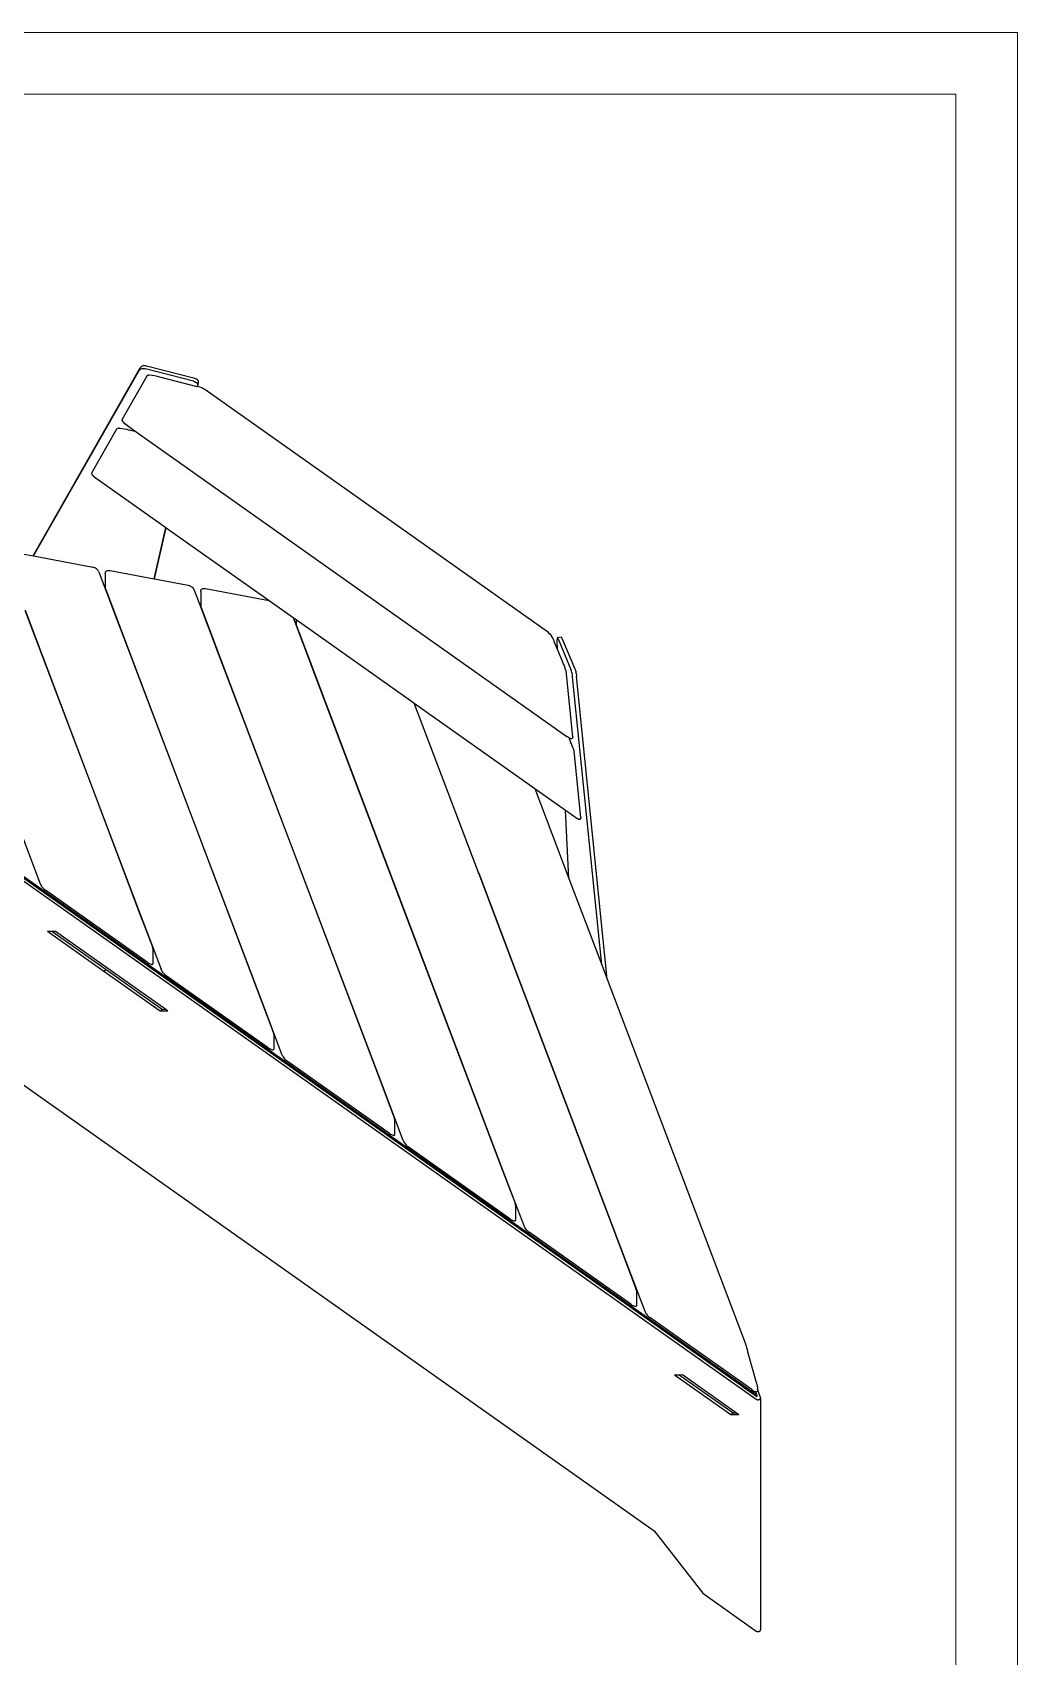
# Model space of a CAD drawing. Header units: millimetres. Extents: x -38 to 5369, y 59 to 4067.
# Drawn here: x 4131 to 5369, y 2026 to 4067 of the extents above; entities that cross this region are included whole.
import ezdxf

# ---------------------------------------------------------------- set-up
doc = ezdxf.new("R2010")
doc.units = ezdxf.units.MM
doc.layers.add('tabelka', color=155, linetype='Continuous')

msp = doc.modelspace()

# ---------------------------------------------------------------- linework, layer by layer
for p, q in [((4131.96495, 3409.06561), (4266.62716, 3645.45131)), ((4132.55292, 3408.95421), (4265.33311, 3642.03623)), ((4243.77136, 3580.24099), (4275.18375, 3635.38223)), ((4265.33311, 3642.03623), (4265.93208, 3642.79634)), ((4265.93208, 3642.79634), (4266.79035, 3643.44359)), ((4267.22613, 3646.21142), (4266.62716, 3645.45131)), ((4266.79035, 3643.44359), (4267.86489, 3643.94552)), ((4268.0844, 3646.85867), (4267.22613, 3646.21142)), ((4267.86489, 3643.94552), (4269.10181, 3644.27696)), ((4269.15894, 3647.3606), (4268.0844, 3646.85867)), ((4269.10181, 3644.27696), (4270.43909, 3644.42129)), ((4270.39586, 3647.69204), (4269.15894, 3647.3606)), ((4271.73313, 3647.83637), (4270.39586, 3647.69204)), ((4270.43909, 3644.42129), (4271.80966, 3644.37128)), ((4273.10371, 3647.78636), (4271.73313, 3647.83637)), ((4271.80966, 3644.37128), (4273.14481, 3644.12943)), ((4274.43886, 3647.54451), (4273.10371, 3647.78636)), ((4333.74867, 3628.47286), (4273.14481, 3644.12943)), ((4335.04271, 3631.88794), (4274.43886, 3647.54451)), ((4275.18375, 3635.38223), (4275.41867, 3635.62469)), ((4275.41867, 3635.62469), (4276.0801, 3636.05491)), ((4277.30883, 3636.24539), (4276.0801, 3636.05491)), ((4277.30883, 3636.24539), (4279.30323, 3636.29701)), ((4279.30323, 3636.29701), (4281.79551, 3636.08755)), ((4281.79551, 3636.08755), (4284.6607, 3635.62751)), ((4284.6607, 3635.62751), (4287.75513, 3634.93997)), ((4287.75513, 3634.93997), (4290.92363, 3634.0594)), ((4290.92363, 3634.0594), (4337.67411, 3621.98175)), ((4336.30405, 3631.45545), (4335.04271, 3631.88794)), ((4337.45688, 3630.84308), (4336.30405, 3631.45545)), ((4333.74867, 3628.47286), (4335.01, 3628.04037)), ((4335.01, 3628.04037), (4336.16283, 3627.428)), ((4336.16283, 3627.428), (4337.14935, 3626.66644)), ((4337.14935, 3626.66644), (4337.92008, 3625.79389)), ((4338.44339, 3630.08152), (4337.45688, 3630.84308)), ((4338.36028, 3621.82249), (4337.67411, 3621.98175)), ((4337.92008, 3625.79389), (4338.43638, 3624.85411)), ((4338.34125, 3621.73775), (4338.36028, 3621.82249)), ((4338.36028, 3621.82249), (4338.6162, 3622.96233)), ((4338.86145, 3621.70617), (4338.36028, 3621.82249)), ((4338.43638, 3624.85411), (4338.67237, 3623.89421)), ((4339.21413, 3629.20897), (4338.44339, 3630.08152)), ((4338.67237, 3623.89421), (4338.6162, 3622.96233)), ((4338.82852, 3621.55954), (4338.86145, 3621.70617)), ((4338.86145, 3621.70617), (4339.91025, 3626.37741)), ((4339.56942, 3621.54186), (4338.86145, 3621.70617)), ((4339.73043, 3628.26919), (4339.21413, 3629.20897)), ((4341.45306, 3620.91872), (4339.56942, 3621.54186)), ((4339.96641, 3627.30929), (4339.73043, 3628.26919)), ((4339.91025, 3626.37741), (4339.96641, 3627.30929)), ((4343.1269, 3620.3917), (4341.45306, 3620.91872)), ((4344.90309, 3619.60075), (4343.1269, 3620.3917)), ((4346.20671, 3619.01478), (4344.90309, 3619.60075)), ((4347.67325, 3618.13991), (4346.20671, 3619.01478)), ((4778.2881, 3313.65786), (4347.67325, 3618.13991)), ((4244.0188, 3579.26636), (4243.77136, 3580.24099)), ((4244.24451, 3578.62363), (4244.0188, 3579.26636)), ((4245.16187, 3577.34872), (4244.24451, 3578.62363)), ((4245.93214, 3576.42087), (4245.16187, 3577.34872)), ((4247.47712, 3574.96315), (4245.93214, 3576.42087)), ((4248.81607, 3573.85981), (4247.47712, 3574.96315)), ((4250.90112, 3572.35899), (4248.81607, 3573.85981)), ((4250.90112, 3572.35899), (4261.39368, 3564.93984)), ((4205.65899, 3513.33864), (4237.07139, 3568.47988)), ((4237.07139, 3568.47988), (4237.3063, 3568.72234)), ((4237.3063, 3568.72234), (4237.96773, 3569.15256)), ((4239.19647, 3569.34304), (4237.96773, 3569.15256)), ((4239.19647, 3569.34304), (4241.19086, 3569.39465)), ((4241.19086, 3569.39465), (4243.68314, 3569.18519)), ((4243.68314, 3569.18519), (4246.54833, 3568.72516)), ((4246.54833, 3568.72516), (4249.64276, 3568.03762)), ((4249.64276, 3568.03762), (4252.81126, 3567.15705)), ((4261.39368, 3564.93984), (4252.81126, 3567.15705)), ((4261.39368, 3564.93984), (4802.68839, 3182.19754)), ((3381.52947, 3522.6077), (5040.40871, 2349.65757)), ((3386.42842, 3525.26498), (5041.17636, 2355.21468)), ((4205.65899, 3513.33864), (4205.61497, 3512.57011)), ((4205.69389, 3512.03116), (4205.61497, 3512.57011)), ((4205.69389, 3512.03116), (4206.30627, 3510.9719)), ((4206.79905, 3510.24026), (4206.30627, 3510.9719)), ((4206.79905, 3510.24026), (4208.12922, 3508.93443)), ((4209.11455, 3508.08113), (4208.12922, 3508.93443)), ((4209.11455, 3508.08113), (4211.19961, 3506.58031)), ((4211.19961, 3506.58031), (4298.60893, 3444.77434)), ((4284.11931, 3380.23917), (4298.60893, 3444.77434)), ((4284.62508, 3380.14335), (4299.06397, 3444.45258)), ((4298.60893, 3444.77434), (4299.06397, 3444.45258)), ((4299.06397, 3444.45258), (4428.58612, 3352.86919)), ((4108.99551, 3413.41729), (4131.96495, 3409.06561)), ((4131.96495, 3409.06561), (4132.55292, 3408.95421)), ((4132.55292, 3408.95421), (4207.08895, 3394.83298)), ((4208.25017, 3394.52962), (4207.08895, 3394.83298)), ((4209.42123, 3394.06186), (4208.25017, 3394.52962)), ((4210.54341, 3393.45317), (4209.42123, 3394.06186)), ((4211.56042, 3392.73405), (4210.54341, 3393.45317)), ((4212.09733, 3392.25267), (4211.56042, 3392.73405)), ((4213.02594, 3391.39675), (4212.09733, 3392.25267)), ((4213.73954, 3390.50353), (4213.02594, 3391.39675)), ((4214.14722, 3389.72813), (4213.73954, 3390.50353)), ((4214.63099, 3388.8023), (4214.14722, 3389.72813)), ((4214.63099, 3388.8023), (4222.64837, 3367.64565)), ((4222.80782, 3387.21058), (4222.90821, 3387.99554)), ((4222.80782, 3387.21058), (4222.80803, 3368.8258)), ((4222.90821, 3387.99554), (4223.11118, 3388.80551)), ((4223.11118, 3388.80551), (4223.50454, 3389.44737)), ((4223.50454, 3389.44737), (4224.09545, 3389.93568)), ((4224.09545, 3389.93568), (4224.74941, 3390.39811)), ((4224.74941, 3390.39811), (4225.63902, 3390.67073)), ((4225.63902, 3390.67073), (4226.54028, 3390.79314)), ((4226.54028, 3390.79314), (4227.5855, 3390.86)), ((4227.5855, 3390.86), (4228.76309, 3390.7267)), ((4228.76309, 3390.7267), (4284.11931, 3380.23917)), ((4222.64837, 3367.64565), (4223.05336, 3367.56892)), ((4222.64837, 3367.64565), (4222.97779, 3366.77636)), ((4222.80803, 3368.8258), (4223.0117, 3367.75288)), ((4223.26868, 3366.72125), (4222.97779, 3366.77636)), ((4222.97779, 3366.77636), (4239.71449, 3322.61077)), ((4223.05336, 3367.56892), (4223.0117, 3367.75288)), ((4223.05336, 3367.56892), (4223.07988, 3367.5639)), ((4223.21062, 3366.87445), (4223.07988, 3367.5639)), ((4223.21062, 3366.87445), (4223.26868, 3366.72125)), ((4223.26868, 3366.72125), (4240.00537, 3322.55566)), ((4284.11931, 3380.23917), (4284.62508, 3380.14335)), ((4284.62508, 3380.14335), (4326.85653, 3372.14239)), ((4326.85653, 3372.14239), (4328.01775, 3371.83903)), ((4328.01775, 3371.83903), (4329.18881, 3371.37127)), ((4329.18881, 3371.37127), (4330.31099, 3370.76258)), ((4330.31099, 3370.76258), (4331.328, 3370.04346)), ((4331.86491, 3369.56208), (4331.328, 3370.04346)), ((4331.86491, 3369.56208), (4332.79351, 3368.70616)), ((4332.79351, 3368.70616), (4333.50711, 3367.81294)), ((4333.9148, 3367.03754), (4333.50711, 3367.81294)), ((4333.9148, 3367.03754), (4334.39857, 3366.11171)), ((4342.87876, 3366.11492), (4343.27212, 3366.75678)), ((4343.27212, 3366.75678), (4343.86303, 3367.24509)), ((4343.86303, 3367.24509), (4344.51699, 3367.70752)), ((4344.51699, 3367.70752), (4345.40659, 3367.98014)), ((4345.40659, 3367.98014), (4346.30786, 3368.10255)), ((4346.30786, 3368.10255), (4347.35308, 3368.16941)), ((4347.35308, 3368.16941), (4348.53066, 3368.03611)), ((4348.53066, 3368.03611), (4428.58612, 3352.86919)), ((4334.39857, 3366.11171), (4340.9216, 3348.89842)), ((4342.57558, 3348.58506), (4340.9216, 3348.89842)), ((4340.9216, 3348.89842), (4342.41595, 3344.95506)), ((4342.57539, 3364.51999), (4342.67579, 3365.30496)), ((4342.57539, 3364.51999), (4342.57558, 3348.58506)), ((4342.57558, 3348.58506), (4342.57561, 3346.13521)), ((4342.57561, 3346.13521), (4342.77928, 3345.06229)), ((4342.67579, 3365.30496), (4342.87876, 3366.11492)), ((4428.58612, 3352.86919), (4458.63835, 3331.61966)), ((4121.67903, 3340.73057), (4208.58061, 3111.41059)), ((4121.96991, 3340.67546), (4208.8715, 3111.35548)), ((4342.41595, 3344.95506), (4342.82094, 3344.87833)), ((4342.41595, 3344.95506), (4342.74537, 3344.08577)), ((4343.03625, 3344.03066), (4342.74537, 3344.08577)), ((4342.74537, 3344.08577), (4359.48207, 3299.92018)), ((4342.82094, 3344.87833), (4342.77928, 3345.06229)), ((4342.82094, 3344.87833), (4342.84746, 3344.87331)), ((4342.9782, 3344.18386), (4342.84746, 3344.87331)), ((4342.9782, 3344.18386), (4343.03625, 3344.03066)), ((4343.03625, 3344.03066), (4359.77295, 3299.86507)), ((4458.63835, 3331.61966), (4460.68918, 3326.20783)), ((4458.63835, 3331.61966), (4462.34312, 3329.00006)), ((4462.34316, 3325.89447), (4460.68918, 3326.20783)), ((4460.68918, 3326.20783), (4462.18353, 3322.26447)), ((4462.34312, 3329.00006), (4462.34316, 3325.89447)), ((4462.34312, 3329.00006), (4610.49866, 3224.24125)), ((4462.34316, 3325.89447), (4462.34319, 3323.44462)), ((4240.00537, 3322.55566), (4239.71449, 3322.61077)), ((4239.71449, 3322.61077), (4240.58055, 3320.32538)), ((4240.00537, 3322.55566), (4240.87143, 3320.27027)), ((4240.87143, 3320.27027), (4240.58055, 3320.32538)), ((4240.58055, 3320.32538), (4241.44661, 3318.03998)), ((4240.87143, 3320.27027), (4241.73749, 3317.98487)), ((4241.73749, 3317.98487), (4241.44661, 3318.03998)), ((4241.44661, 3318.03998), (4328.34819, 3088.72)), ((4241.73749, 3317.98487), (4328.63908, 3088.66489)), ((4462.18353, 3322.26447), (4462.58852, 3322.18775)), ((4462.18353, 3322.26447), (4462.51295, 3321.39518)), ((4462.34319, 3323.44462), (4462.54686, 3322.3717)), ((4462.80383, 3321.34007), (4462.51295, 3321.39518)), ((4462.51295, 3321.39518), (4479.24965, 3277.22959)), ((4462.58852, 3322.18775), (4462.54686, 3322.3717)), ((4462.58852, 3322.18775), (4462.61504, 3322.18272)), ((4462.74578, 3321.49327), (4462.61504, 3322.18272)), ((4462.74578, 3321.49327), (4462.80383, 3321.34007)), ((4462.80383, 3321.34007), (4479.54053, 3277.17448)), ((4778.2881, 3313.65786), (4778.54272, 3313.44785)), ((4778.54272, 3313.44785), (4779.64725, 3312.53474)), ((4779.64725, 3312.53474), (4781.01687, 3311.08814)), ((4781.01687, 3311.08814), (4782.32828, 3309.39062)), ((4782.32828, 3309.39062), (4783.51573, 3307.5273)), ((4783.51573, 3307.5273), (4783.77197, 3307.07293)), ((4783.77197, 3307.07293), (4784.81821, 3305.1411)), ((4784.81821, 3305.1411), (4785.17623, 3304.38922)), ((4790.21469, 3305.40766), (4790.15147, 3304.65933)), ((4790.35303, 3305.88456), (4790.21469, 3305.40766)), ((4790.55954, 3306.06611), (4790.35303, 3305.88456)), ((4795.38916, 3306.98124), (4790.55954, 3306.06611)), ((4790.82388, 3305.94321), (4790.55954, 3306.06611)), ((4791.13278, 3305.52201), (4790.82388, 3305.94321)), ((4791.47077, 3304.82364), (4791.13278, 3305.52201)), ((4795.17326, 3306.76734), (4795.18265, 3306.79969)), ((4795.18265, 3306.79969), (4795.38916, 3306.98124)), ((4795.38916, 3306.98124), (4795.6535, 3306.85833)), ((4795.6535, 3306.85833), (4795.9624, 3306.43714)), ((4795.9624, 3306.43714), (4796.30038, 3305.73877)), ((4796.30038, 3305.73877), (4812.53964, 3267.0606)), ((4359.77295, 3299.86507), (4359.48207, 3299.92018)), ((4359.48207, 3299.92018), (4360.34813, 3297.63479)), ((4359.77295, 3299.86507), (4360.63901, 3297.57968)), ((4360.63901, 3297.57968), (4360.34813, 3297.63479)), ((4360.34813, 3297.63479), (4361.21419, 3295.34939)), ((4360.63901, 3297.57968), (4361.50507, 3295.29428)), ((4361.50507, 3295.29428), (4361.21419, 3295.34939)), ((4361.21419, 3295.34939), (4448.11577, 3066.02941)), ((4361.50507, 3295.29428), (4448.40665, 3065.9743)), ((4785.17623, 3304.38922), (4785.95032, 3302.58445)), ((4785.95032, 3302.58445), (4786.34762, 3301.67205)), ((4786.34762, 3301.67205), (4790.79796, 3291.07237)), ((4790.15147, 3304.65933), (4790.16654, 3303.67708)), ((4790.79796, 3291.07237), (4790.16654, 3303.67708)), ((4790.79796, 3291.07237), (4797.08098, 3276.10766)), ((4791.47077, 3304.82364), (4807.71002, 3266.14547)), ((4479.54053, 3277.17448), (4479.24965, 3277.22959)), ((4479.24965, 3277.22959), (4480.1157, 3274.9442)), ((4479.54053, 3277.17448), (4480.40659, 3274.88909)), ((4480.40659, 3274.88909), (4480.1157, 3274.9442)), ((4480.1157, 3274.9442), (4480.98176, 3272.6588)), ((4480.40659, 3274.88909), (4481.27265, 3272.60369)), ((4481.27265, 3272.60369), (4480.98176, 3272.6588)), ((4480.98176, 3272.6588), (4578.68915, 3014.82397)), ((4481.27265, 3272.60369), (4579.04069, 3014.60879)), ((4798.03662, 3273.84135), (4797.08098, 3276.10766)), ((4798.95148, 3271.61803), (4798.03662, 3273.84135)), ((4799.77969, 3269.5492), (4798.95148, 3271.61803)), ((4800.47971, 3267.73858), (4799.77969, 3269.5492)), ((4801.01645, 3266.27699), (4800.47971, 3267.73858)), ((4801.36298, 3265.23769), (4801.01645, 3266.27699)), ((4801.50193, 3264.67282), (4801.36298, 3265.23769)), ((4809.89917, 3181.57476), (4801.50193, 3264.67282)), ((4808.06778, 3265.19028), (4807.71002, 3266.14547)), ((4808.43505, 3264.01149), (4808.06778, 3265.19028)), ((4812.53964, 3267.0606), (4812.8974, 3266.10541)), ((4812.8974, 3266.10541), (4813.26466, 3264.92662)), ((4813.26466, 3264.92662), (4813.623, 3263.58333)), ((4808.79339, 3262.66821), (4808.43505, 3264.01149)), ((4809.12484, 3261.22779), (4808.79339, 3262.66821)), ((4809.41278, 3259.76248), (4809.12484, 3261.22779)), ((4809.64277, 3258.34573), (4809.41278, 3259.76248)), ((4809.80329, 3257.0486), (4809.64277, 3258.34573)), ((4846.37249, 2895.16402), (4809.80329, 3257.0486)), ((4813.623, 3263.58333), (4813.95445, 3262.14292)), ((4813.95445, 3262.14292), (4814.2424, 3260.6776)), ((4814.2424, 3260.6776), (4814.47239, 3259.26086)), ((4814.47239, 3259.26086), (4814.6329, 3257.96373)), ((4853.08438, 2877.45237), (4814.6329, 3257.96373)), ((4610.49866, 3224.24125), (4691.48059, 3010.54232)), ((4610.49866, 3224.24125), (4610.86749, 3223.98045)), ((4610.86749, 3223.98045), (4762.35898, 3116.86284)), ((4691.50026, 3011.2029), (4610.86749, 3223.98045)), ((3509.94617, 3175.83545), (4912.00792, 2184.4562)), ((3880.97578, 3173.47702), (4908.66208, 2446.81368)), ((4802.68839, 3182.19754), (4803.05664, 3181.93716)), ((4804.0698, 3181.24728), (4803.05664, 3181.93716)), ((4804.0698, 3181.24728), (4804.89447, 3180.75125)), ((4804.89447, 3180.75125), (4807.29462, 3175.03463)), ((4804.89447, 3180.75125), (4805.55249, 3180.35546)), ((4805.55249, 3180.35546), (4806.8556, 3179.89593)), ((4806.8556, 3179.89593), (4807.54849, 3179.69261)), ((4808.25027, 3172.76832), (4807.29462, 3175.03463)), ((4807.54849, 3179.69261), (4808.48658, 3179.64659)), ((4809.16513, 3170.545), (4808.25027, 3172.76832)), ((4808.48658, 3179.64659), (4808.93766, 3179.81974)), ((4808.93766, 3179.81974), (4809.50187, 3180.06293)), ((4809.99334, 3168.47617), (4809.16513, 3170.545)), ((4809.50187, 3180.06293), (4809.80205, 3180.61959)), ((4809.80205, 3180.61959), (4809.91391, 3180.94638)), ((4809.89917, 3181.57476), (4809.91391, 3180.94638)), ((4810.69336, 3166.66555), (4809.99334, 3168.47617)), ((4811.23009, 3165.20396), (4810.69336, 3166.66555)), ((4811.57662, 3164.16466), (4811.23009, 3165.20396)), ((4811.71557, 3163.59979), (4811.57662, 3164.16466)), ((4820.11281, 3080.50173), (4811.71557, 3163.59979)), ((4208.58061, 3111.41059), (4208.8715, 3111.35548)), ((4208.58061, 3111.41059), (4266.28915, 2959.12658)), ((4208.8715, 3111.35548), (4266.65798, 2958.86579)), ((4762.35898, 3116.86284), (4805.18618, 3003.84839)), ((4762.35898, 3116.86284), (4800.88962, 3089.61833)), ((4328.34819, 3088.72), (4328.63908, 3088.66489)), ((4328.34819, 3088.72), (4418.14947, 2851.74817)), ((4328.63908, 3088.66489), (4418.5183, 2851.48737)), ((4805.18618, 3003.84839), (4800.88962, 3089.61833)), ((4800.88962, 3089.61833), (4814.85944, 3079.74046)), ((4114.79767, 3066.2442), (4140.9762, 2997.16306)), ((4448.11577, 3066.02941), (4448.40665, 3065.9743)), ((4448.11577, 3066.02941), (4570.00978, 2744.36976)), ((4448.40665, 3065.9743), (4570.37861, 2744.10896)), ((4814.85944, 3079.74046), (4815.8726, 3079.05058)), ((4815.8726, 3079.05058), (4817.00167, 3078.4088)), ((4817.00167, 3078.4088), (4817.96889, 3078.18677)), ((4818.50537, 3078.09405), (4817.96889, 3078.18677)), ((4818.50537, 3078.09405), (4819.19453, 3078.22404)), ((4819.19453, 3078.22404), (4819.88441, 3078.87048)), ((4819.88441, 3078.87048), (4820.09236, 3079.49235)), ((4820.12756, 3079.87335), (4820.09236, 3079.49235)), ((4820.11281, 3080.50173), (4820.12756, 3079.87335)), ((4579.04069, 3014.60879), (4578.68915, 3014.82397)), ((4578.68915, 3014.82397), (4721.8701, 2636.99134)), ((4579.04069, 3014.60879), (4722.23892, 2636.73055)), ((4691.48059, 3010.54232), (4691.50026, 3011.2029)), ((4691.48059, 3010.54232), (4691.77946, 3009.75365)), ((4691.50026, 3011.2029), (4691.77945, 3010.46616)), ((4691.77945, 3010.46616), (4691.77946, 3009.75365)), ((4691.77945, 3010.46616), (4733.00674, 2901.67365)), ((4691.77946, 3009.75365), (4732.55502, 2902.15319)), ((4805.18618, 3003.84839), (4846.37249, 2895.16402)), ((4140.9762, 2997.16306), (4141.4251, 2996.18257)), ((4141.4251, 2996.18257), (4141.84479, 2995.38662)), ((4141.84479, 2995.38662), (4142.46978, 2994.32744)), ((4142.46978, 2994.32744), (4143.24847, 2993.22312)), ((4143.24847, 2993.22312), (4144.14181, 2992.12903)), ((4144.14181, 2992.12903), (4145.10501, 2991.10004)), ((4145.10501, 2991.10004), (4146.08977, 2990.18775)), ((4146.08977, 2990.18775), (4146.62661, 2989.71614)), ((4146.62661, 2989.71614), (4147.55217, 2988.99088)), ((4275.43189, 2898.56882), (4147.55217, 2988.99088)), ((4266.28915, 2959.12658), (4266.65798, 2958.86579)), ((4266.28915, 2959.12658), (4281.89536, 2917.94418)), ((4266.65798, 2958.86579), (4292.83651, 2889.78465)), ((4150.1686, 2937.39422), (4155.7686, 2937.4345)), ((4150.1686, 2937.39422), (4220.87999, 2887.39514)), ((4155.7686, 2937.4345), (4160.06811, 2937.46542)), ((4155.7686, 2937.4345), (4223.70839, 2889.39518)), ((4160.06811, 2937.46542), (4298.71928, 2839.42702)), ((4281.89536, 2917.94418), (4282.14495, 2917.07116)), ((4275.43189, 2898.56882), (4277.68833, 2897.06293)), ((4278.74873, 2896.40125), (4277.68833, 2897.06293)), ((4282.49263, 2915.62953), (4282.14495, 2917.07116)), ((4282.49263, 2915.62953), (4282.50708, 2914.98522)), ((4282.50708, 2914.98522), (4282.5073, 2896.60045)), ((4732.55502, 2902.15319), (4733.00674, 2901.67365)), ((4732.55502, 2902.15319), (4873.73041, 2529.61293)), ((4733.00674, 2901.67365), (4874.09924, 2529.35214)), ((4220.87999, 2887.39514), (4223.70839, 2889.39518)), ((4220.87999, 2887.39514), (4291.59137, 2837.39606)), ((4223.70839, 2889.39518), (4294.41977, 2839.3961)), ((4279.66474, 2896.01349), (4278.74873, 2896.40125)), ((4280.84939, 2895.59076), (4279.66474, 2896.01349)), ((4281.49571, 2895.50668), (4280.84939, 2895.59076)), ((4281.9401, 2895.68811), (4281.49571, 2895.50668)), ((4282.29629, 2896.18084), (4281.9401, 2895.68811)), ((4282.29629, 2896.18084), (4282.5073, 2896.60045)), ((4293.28542, 2888.80416), (4292.83651, 2889.78465)), ((4293.28542, 2888.80416), (4293.70511, 2888.0082)), ((4294.33009, 2886.94903), (4293.70511, 2888.0082)), ((4295.10878, 2885.84471), (4294.33009, 2886.94903)), ((4296.00213, 2884.75062), (4295.10878, 2885.84471)), ((4296.96533, 2883.72163), (4296.00213, 2884.75062)), ((4297.95008, 2882.80933), (4296.96533, 2883.72163)), ((4297.95008, 2882.80933), (4298.48693, 2882.33773)), ((4299.41248, 2881.61246), (4298.48693, 2882.33773)), ((4427.29221, 2791.19041), (4299.41248, 2881.61246)), ((4846.37249, 2895.16402), (4853.08438, 2877.45237)), ((4853.08438, 2877.45237), (5026.74538, 2419.18757)), ((4291.59137, 2837.39606), (4294.41977, 2839.3961)), ((4291.59137, 2837.39606), (4301.49088, 2837.46726)), ((4294.41977, 2839.3961), (4298.71928, 2839.42702)), ((4298.71928, 2839.42702), (4301.49088, 2837.46726)), ((4418.14947, 2851.74817), (4418.5183, 2851.48737)), ((4418.14947, 2851.74817), (4433.75568, 2810.56577)), ((4418.5183, 2851.48737), (4444.69683, 2782.40624)), ((4433.75568, 2810.56577), (4434.00526, 2809.69274)), ((4434.35294, 2808.25112), (4434.00526, 2809.69274)), ((4434.35294, 2808.25112), (4434.3674, 2807.60681)), ((4434.3674, 2807.60681), (4434.36762, 2789.22204)), ((4427.29221, 2791.19041), (4429.54864, 2789.68452)), ((4430.60905, 2789.02284), (4429.54864, 2789.68452)), ((4431.52505, 2788.63508), (4430.60905, 2789.02284)), ((4432.7097, 2788.21235), (4431.52505, 2788.63508)), ((4433.35602, 2788.12827), (4432.7097, 2788.21235)), ((4433.80041, 2788.3097), (4433.35602, 2788.12827)), ((4434.15661, 2788.80243), (4433.80041, 2788.3097)), ((4434.15661, 2788.80243), (4434.36762, 2789.22204)), ((4444.69683, 2782.40624), (4445.14573, 2781.42575)), ((4445.14573, 2781.42575), (4445.56542, 2780.62979)), ((4445.56542, 2780.62979), (4446.19041, 2779.57062)), ((4446.19041, 2779.57062), (4446.9691, 2778.4663)), ((4446.9691, 2778.4663), (4447.86244, 2777.37221)), ((4447.86244, 2777.37221), (4448.82564, 2776.34322)), ((4448.82564, 2776.34322), (4449.8104, 2775.43092)), ((4449.8104, 2775.43092), (4450.34724, 2774.95932)), ((4450.34724, 2774.95932), (4451.2728, 2774.23405)), ((4579.15252, 2683.812), (4451.2728, 2774.23405)), ((4570.00978, 2744.36976), (4570.37861, 2744.10896)), ((4570.00978, 2744.36976), (4585.61599, 2703.18736)), ((4570.37861, 2744.10896), (4596.55714, 2675.02782)), ((4585.61599, 2703.18736), (4585.86558, 2702.31433)), ((4586.21326, 2700.8727), (4585.86558, 2702.31433)), ((4586.21326, 2700.8727), (4586.22771, 2700.2284)), ((4586.22771, 2700.2284), (4586.22793, 2681.84362)), ((4579.15252, 2683.812), (4581.40896, 2682.30611)), ((4582.46936, 2681.64443), (4581.40896, 2682.30611)), ((4583.38537, 2681.25667), (4582.46936, 2681.64443)), ((4584.57002, 2680.83394), (4583.38537, 2681.25667)), ((4585.21634, 2680.74986), (4584.57002, 2680.83394)), ((4585.66073, 2680.93129), (4585.21634, 2680.74986)), ((4586.01692, 2681.42401), (4585.66073, 2680.93129)), ((4586.01692, 2681.42401), (4586.22793, 2681.84362)), ((4596.55714, 2675.02782), (4597.00605, 2674.04734)), ((4597.00605, 2674.04734), (4597.42573, 2673.25138)), ((4597.42573, 2673.25138), (4598.05072, 2672.1922)), ((4598.05072, 2672.1922), (4598.82941, 2671.08788)), ((4598.82941, 2671.08788), (4599.72275, 2669.9938)), ((4599.72275, 2669.9938), (4600.68595, 2668.96481)), ((4600.68595, 2668.96481), (4601.67071, 2668.05251)), ((4601.67071, 2668.05251), (4602.20756, 2667.58091)), ((4602.20756, 2667.58091), (4603.13311, 2666.85564)), ((4731.01283, 2576.43359), (4603.13311, 2666.85564)), ((4721.8701, 2636.99134), (4722.23892, 2636.73055)), ((4721.8701, 2636.99134), (4737.47631, 2595.80894)), ((4722.23892, 2636.73055), (4748.41746, 2567.64941)), ((4737.47631, 2595.80894), (4737.72589, 2594.93592)), ((4738.07357, 2593.49429), (4737.72589, 2594.93592)), ((4738.07357, 2593.49429), (4738.08803, 2592.84999)), ((4738.08803, 2592.84999), (4738.08825, 2574.46521)), ((4731.01283, 2576.43359), (4733.26927, 2574.9277)), ((4734.32968, 2574.26602), (4733.26927, 2574.9277)), ((4735.24568, 2573.87825), (4734.32968, 2574.26602)), ((4736.43033, 2573.45552), (4735.24568, 2573.87825)), ((4737.07665, 2573.37145), (4736.43033, 2573.45552)), ((4737.52104, 2573.55288), (4737.07665, 2573.37145)), ((4737.87724, 2574.0456), (4737.52104, 2573.55288)), ((4737.87724, 2574.0456), (4738.08825, 2574.46521)), ((4748.41746, 2567.64941), (4748.86636, 2566.66893)), ((4748.86636, 2566.66893), (4749.28605, 2565.87297)), ((4749.28605, 2565.87297), (4749.91104, 2564.81379)), ((4749.91104, 2564.81379), (4750.68973, 2563.70947)), ((4750.68973, 2563.70947), (4751.58307, 2562.61539)), ((4751.58307, 2562.61539), (4752.54627, 2561.5864)), ((4752.54627, 2561.5864), (4753.53103, 2560.6741)), ((4753.53103, 2560.6741), (4754.06787, 2560.2025)), ((4754.06787, 2560.2025), (4754.99343, 2559.47723)), ((4882.87315, 2469.05518), (4754.99343, 2559.47723)), ((4873.73041, 2529.61293), (4874.09924, 2529.35214)), ((4873.73041, 2529.61293), (4889.33662, 2488.43053)), ((4874.09924, 2529.35214), (4900.27777, 2460.271)), ((4882.87315, 2469.05518), (4885.12958, 2467.54929)), ((4889.33662, 2488.43053), (4889.5862, 2487.55751)), ((4889.93389, 2486.11588), (4889.5862, 2487.55751)), ((4889.93389, 2486.11588), (4889.94834, 2485.47158)), ((4889.94834, 2485.47158), (4889.94856, 2467.0868)), ((4886.18999, 2466.8876), (4885.12958, 2467.54929)), ((4887.106, 2466.49984), (4886.18999, 2466.8876)), ((4888.29065, 2466.07711), (4887.106, 2466.49984)), ((4888.93697, 2465.99304), (4888.29065, 2466.07711)), ((4889.38136, 2466.17446), (4888.93697, 2465.99304)), ((4889.73755, 2466.66719), (4889.38136, 2466.17446)), ((4889.73755, 2466.66719), (4889.94856, 2467.0868)), ((4900.27777, 2460.271), (4900.72668, 2459.29051)), ((4900.72668, 2459.29051), (4901.14636, 2458.49456)), ((4901.14636, 2458.49456), (4901.77135, 2457.43538)), ((4901.77135, 2457.43538), (4902.55004, 2456.33106)), ((4902.55004, 2456.33106), (4903.44338, 2455.23697)), ((4903.44338, 2455.23697), (4904.40658, 2454.20798)), ((4904.40658, 2454.20798), (4905.39134, 2453.29569)), ((4905.39134, 2453.29569), (4905.92818, 2452.82408)), ((4905.92818, 2452.82408), (4906.85374, 2452.09882)), ((5034.73346, 2361.67676), (4906.85374, 2452.09882)), ((4908.66208, 2446.81368), (4908.67306, 2446.7847)), ((4908.67306, 2446.7847), (5019.56956, 2368.39248)), ((5026.74538, 2419.18757), (5027.02893, 2418.40265)), ((5027.02893, 2418.40265), (5027.37996, 2417.36813)), ((5027.37996, 2417.36813), (5027.78087, 2416.13588)), ((5027.78087, 2416.13588), (5028.21157, 2414.76769)), ((5028.21157, 2414.76769), (5028.65045, 2413.33217)), ((5028.65045, 2413.33217), (5029.0755, 2411.90131)), ((5029.0755, 2411.90131), (5029.46541, 2410.54684)), ((5041.18541, 2369.08306), (5029.46541, 2410.54684)), ((4937.88755, 2380.40862), (4943.48754, 2380.4489)), ((4937.88755, 2380.40862), (5008.59893, 2330.40954)), ((4943.48754, 2380.4489), (4947.78706, 2380.47982)), ((4943.48754, 2380.4489), (5011.42733, 2332.40958)), ((4947.78706, 2380.47982), (5015.72684, 2332.4405)), ((5019.58054, 2368.3635), (5019.56956, 2368.39248)), ((5019.58054, 2368.3635), (5023.22987, 2365.80432)), ((5041.43695, 2367.9133), (5041.18541, 2369.08306)), ((5041.79435, 2366.19913), (5041.43695, 2367.9133)), ((5023.24085, 2365.77534), (5023.22987, 2365.80432)), ((5023.24085, 2365.77534), (5038.34793, 2355.09333)), ((5034.73346, 2361.67676), (5036.9899, 2360.17087)), ((5036.9899, 2360.17087), (5038.05031, 2359.50919)), ((5037.23885, 2355.89875), (5037.24984, 2355.86977)), ((5038.05031, 2359.50919), (5038.96631, 2359.12143)), ((5038.34793, 2355.09333), (5040.06731, 2353.89879)), ((5039.80997, 2358.82038), (5038.96631, 2359.12143)), ((5040.15096, 2358.6987), (5039.80997, 2358.82038)), ((5041.17636, 2355.21468), (5039.80997, 2358.82038)), ((5040.07829, 2353.86981), (5040.06731, 2353.89879)), ((5040.07829, 2353.86981), (5041.17638, 2353.11458)), ((5040.15096, 2358.6987), (5040.79728, 2358.61462)), ((5040.40871, 2349.65757), (5040.76037, 2349.44253)), ((5040.76037, 2349.44253), (5041.15223, 2349.2656)), ((5040.79728, 2358.61462), (5041.24167, 2358.79605)), ((5041.15223, 2349.2656), (5041.17643, 2349.25789)), ((5041.17636, 2355.21468), (5041.17638, 2353.11458)), ((5041.17643, 2349.25789), (5041.57607, 2349.13049)), ((5041.59786, 2359.28878), (5041.24167, 2358.79605)), ((5041.57607, 2349.13049), (5041.93012, 2349.05882)), ((5041.80887, 2359.70839), (5041.59786, 2359.28878)), ((5041.80881, 2365.36299), (5041.79435, 2366.19913)), ((5041.80881, 2365.36299), (5041.80884, 2362.3522)), ((5041.80884, 2362.3522), (5041.80887, 2359.70839)), ((5045.79798, 2351.82547), (5041.80884, 2362.3522)), ((5041.93012, 2349.05882), (5042.02304, 2349.04002)), ((5042.02304, 2349.04002), (5042.35042, 2349.00879)), ((5042.35042, 2349.00879), (5042.48379, 2348.99607)), ((5042.48379, 2348.99607), (5042.94869, 2348.99958)), ((5042.94869, 2348.99958), (5043.40801, 2349.05046)), ((5043.40801, 2349.05046), (5043.85215, 2349.14765)), ((5043.85215, 2349.14765), (5044.27182, 2349.28913)), ((5044.27182, 2349.28913), (5044.65825, 2349.47192)), ((5044.65825, 2349.47192), (5045.00336, 2349.69221)), ((5045.00336, 2349.69221), (5045.29993, 2349.9454)), ((5045.29993, 2349.9454), (5045.54175, 2350.22618)), ((5045.54175, 2350.22618), (5045.72377, 2350.52869)), ((5045.72377, 2350.52869), (5045.79799, 2350.72794)), ((5045.87969, 2351.50184), (5045.79798, 2351.82547)), ((5045.79799, 2350.72794), (5045.84219, 2350.8466)), ((5045.84219, 2350.8466), (5045.89453, 2351.17326)), ((5045.89453, 2351.17326), (5045.87969, 2351.50184)), ((5045.89453, 2351.17326), (5045.88314, 2060.17385)), ((5008.59893, 2330.40954), (5011.42733, 2332.40958)), ((5008.59893, 2330.40954), (5018.49844, 2330.48074)), ((5011.42733, 2332.40958), (5015.72684, 2332.4405)), ((5015.72684, 2332.4405), (5018.49844, 2330.48074)), ((4912.00792, 2184.4562), (4973.24619, 2105.80039)), ((4973.24619, 2105.80039), (5040.41216, 2058.32957)), ((5040.41216, 2058.32957), (5040.76383, 2058.11454)), ((5040.41216, 2058.32957), (5040.42201, 2058.30126)), ((5040.76383, 2058.11454), (5041.15568, 2057.93761)), ((5041.15568, 2057.93761), (5041.57952, 2057.8025)), ((5041.57952, 2057.8025), (5042.02649, 2057.71202)), ((5042.02649, 2057.71202), (5042.48724, 2057.66808)), ((5042.48724, 2057.66808), (5042.95214, 2057.67159)), ((5042.95214, 2057.67159), (5043.41146, 2057.72247)), ((5043.41146, 2057.72247), (5043.8556, 2057.81966)), ((5043.8556, 2057.81966), (5044.27528, 2057.96113)), ((5044.27528, 2057.96113), (5044.66171, 2058.14393)), ((5044.66171, 2058.14393), (5045.00681, 2058.36422)), ((5045.00681, 2058.36422), (5045.30338, 2058.6174)), ((5045.30338, 2058.6174), (5045.5452, 2058.89819)), ((5045.5452, 2058.89819), (5045.72722, 2059.20069)), ((5045.72722, 2059.20069), (5045.84564, 2059.5186)), ((5045.84564, 2059.5186), (5045.89798, 2059.84526)), ((5045.89798, 2059.84526), (5045.88314, 2060.17385))]:
    msp.add_line(p, q)
at = {"layer": 'tabelka', "lineweight": 5}
for points in [[(-37.79448, 4066.52915), (5368.57438, 4066.52915), (5368.57438, 58.87511), (-37.79448, 58.87511)], [(39.60552, 3989.12915), (5291.17438, 3989.12915), (5291.17438, 136.27511), (39.60552, 136.27511)]]:
    msp.add_lwpolyline(points, close=True, dxfattribs=at)

doc.saveas('drawing.dxf')
